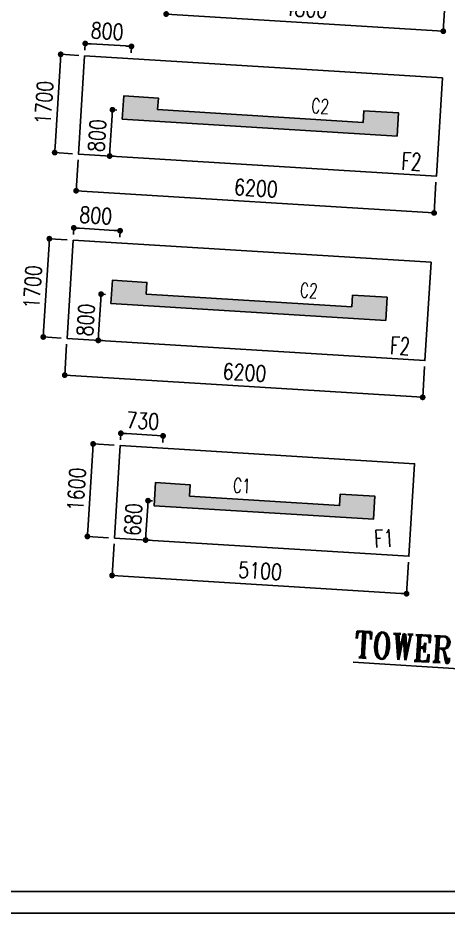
# Model space of a CAD drawing. Extents: x 473024 to 774629, y -1213442 to -1126596.
# Drawn here: x 492587 to 500025, y -1213069 to -1197611 of the extents above; entities that cross this region are included whole.
import ezdxf
from ezdxf.enums import TextEntityAlignment as Align

# ---------------------------------------------------------------- set-up
doc = ezdxf.new("R2010")
doc.units = 0
doc.header["$LTSCALE"] = 100
doc.header["$MEASUREMENT"] = 0
doc.header["$PDMODE"] = 2
doc.header["$PDSIZE"] = -10
doc.layers.get('0').update_dxf_attribs({"linetype": 'CONTINUOUS'})
doc.layers.get('Defpoints').update_dxf_attribs({"linetype": 'CONTINUOUS'})
for name, color, linetype in [('7', 7, 'CONTINUOUS'), ('C-STRU-COL-HAT', 253, 'CONTINUOUS'), ('COLNO', 6, 'CONTINUOUS'), ('column', 10, 'CONTINUOUS'), ('Footing', 2, 'CONTINUOUS'), ('Footing Nos', 4, 'CONTINUOUS'), ('S-FOOTDIM', 9, 'CONTINUOUS'), ('TITLE', 7, 'CONTINUOUS'), ('TITLE2', 7, 'CONTINUOUS')]:
    doc.layers.add(name, color=color, linetype=linetype)
doc.styles.add('ROMANS', font='romans.shx', dxfattribs={"width": 0.8})
doc.styles.add('ROMANT', font='ROMANT.SHX', dxfattribs={"width": 0.8})
doc.dimstyles.new('dim100', dxfattribs={"dimtxt": 275, "dimasz": 100, "dimexe": 50, "dimexo": 50, "dimgap": 100, "dimtad": 1, "dimdec": 0, "dimrnd": 5, "dimzin": 0, "dimdsep": 46, "dimtxsty": 'ROMANS', "dimblk": 'DOT', "dimcen": 0.09, "dimclrd": 9, "dimclre": 9, "dimclrt": 3, "dimadec": 0, "dimazin": 0, "dimtfac": 1, "dimtdec": 0, "dimtofl": 0, "dimtmove": 1, "dimatfit": 0, "dimldrblk": 'DOT', "dimfxl": 1, "dimtolj": 1, "dimtzin": 0, "dimarcsym": 0})

# ---------------------------------------------------------------- blocks, each defined once
blk = doc.blocks.new('_Dot')
at = {"color": 0, "linetype": 'ByBlock', "lineweight": -2}
blk.add_line((-0.5, 0), (-1, 0), dxfattribs=at)
at = {"color": 0, "linetype": 'ByBlock', "const_width": 0.5}
blk.add_lwpolyline([(-0.25, 0, 1), (0.25, 0, 1)], format="xyb", close=True, dxfattribs=at)
blk = doc.blocks.new('*D175')
at = {"layer": 'Defpoints', "color": 0, "transparency": 16777216}
for p in [(493887, -1204968), (494354, -1204996), (494255, -1206593)]:
    blk.add_point(p, dxfattribs=at)
at = {"layer": 'S-FOOTDIM', "color": 9, "lineweight": -2, "transparency": 16777216}
for p, q in [((494254, -1204990), (493887, -1204968)), ((493794, -1206465), (493881, -1205067)), ((494156, -1206587), (493788, -1206565))]:
    blk.add_line(p, q, dxfattribs=at)
at = {"layer": 'S-FOOTDIM', "color": 9, "lineweight": -2, "transparency": 16777216, "xscale": 100, "yscale": 100, "zscale": 100}
for p, rotation in [((493887, -1204968), 86.46392009619929), ((493788, -1206565), 266.4639200961993)]:
    blk.add_blockref('_Dot', p, dxfattribs=dict(at, rotation=rotation))
at = {"layer": 'S-FOOTDIM', "color": 3, "transparency": 16777216, "insert": (493600, -1205751), "char_height": 275, "attachment_point": 5, "rotation": 86.4639, "style": 'ROMANS'}
blk.add_mtext('\\A1;1600', dxfattribs=at)
blk = doc.blocks.new('*D176')
at = {"layer": 'Defpoints', "color": 0, "transparency": 16777216}
for p in [(494255, -1206593), (499346, -1206908), (499306, -1207554)]:
    blk.add_point(p, dxfattribs=at)
at = {"layer": 'S-FOOTDIM', "color": 9, "lineweight": -2, "transparency": 16777216}
for p, q in [((494249, -1206693), (494215, -1207239)), ((499339, -1207008), (499306, -1207554)), ((494315, -1207245), (499206, -1207548))]:
    blk.add_line(p, q, dxfattribs=at)
at = {"layer": 'S-FOOTDIM', "color": 9, "lineweight": -2, "transparency": 16777216, "xscale": 100, "yscale": 100, "zscale": 100}
for p, rotation in [((494215, -1207239), 176.4639200858018), ((499306, -1207554), 356.4639200858018)]:
    blk.add_blockref('_Dot', p, dxfattribs=dict(at, rotation=rotation))
at = {"layer": 'S-FOOTDIM', "color": 3, "transparency": 16777216, "insert": (496775, -1207160), "char_height": 275, "attachment_point": 5, "rotation": 356.4639, "style": 'ROMANS'}
blk.add_mtext('\\A1;5100', dxfattribs=at)
blk = doc.blocks.new('*D179')
at = {"layer": 'Defpoints', "color": 0, "transparency": 16777216}
for p in [(493131, -1201424), (493541, -1201450), (493436, -1203146)]:
    blk.add_point(p, dxfattribs=at)
at = {"layer": 'S-FOOTDIM', "color": 9, "lineweight": -2, "transparency": 16777216}
for p, q in [((493032, -1203021), (493125, -1201524)), ((493441, -1201443), (493131, -1201424)), ((493337, -1203140), (493026, -1203121))]:
    blk.add_line(p, q, dxfattribs=at)
at = {"layer": 'S-FOOTDIM', "color": 9, "lineweight": -2, "transparency": 16777216, "xscale": 100, "yscale": 100, "zscale": 100}
for p, rotation in [((493131, -1201424), 86.46392009619929), ((493026, -1203121), 266.4639200961993)]:
    blk.add_blockref('_Dot', p, dxfattribs=dict(at, rotation=rotation))
at = {"layer": 'S-FOOTDIM', "color": 3, "transparency": 16777216, "insert": (492841, -1202258), "char_height": 275, "attachment_point": 5, "rotation": 86.4639, "style": 'ROMANS'}
blk.add_mtext('\\A1;1700', dxfattribs=at)
blk = doc.blocks.new('*D180')
at = {"layer": 'Defpoints', "color": 0, "transparency": 16777216}
for p in [(493436, -1203146), (499625, -1203529), (493397, -1203780)]:
    blk.add_point(p, dxfattribs=at)
at = {"layer": 'S-FOOTDIM', "color": 9, "lineweight": -2, "transparency": 16777216}
for p, q in [((493430, -1203246), (493397, -1203780)), ((499618, -1203629), (499585, -1204163)), ((499486, -1204157), (493497, -1203786))]:
    blk.add_line(p, q, dxfattribs=at)
at = {"layer": 'S-FOOTDIM', "color": 9, "lineweight": -2, "transparency": 16777216, "xscale": 100, "yscale": 100, "zscale": 100}
for p, rotation in [((493397, -1203780), 176.4639200858018), ((499585, -1204163), 356.4639200858018)]:
    blk.add_blockref('_Dot', p, dxfattribs=dict(at, rotation=rotation))
at = {"layer": 'S-FOOTDIM', "color": 3, "transparency": 16777216, "insert": (496506, -1203734), "char_height": 275, "attachment_point": 5, "rotation": 356.4639, "style": 'ROMANS'}
blk.add_mtext('\\A1;6200', dxfattribs=at)
blk = doc.blocks.new('*D183')
at = {"layer": 'Defpoints', "color": 0, "transparency": 16777216}
for p in [(493327, -1198240), (493738, -1198266), (493633, -1199962)]:
    blk.add_point(p, dxfattribs=at)
at = {"layer": 'S-FOOTDIM', "color": 9, "lineweight": -2, "transparency": 16777216}
for p, q in [((493638, -1198259), (493327, -1198240)), ((493229, -1199837), (493321, -1198340)), ((493533, -1199956), (493223, -1199937))]:
    blk.add_line(p, q, dxfattribs=at)
at = {"layer": 'S-FOOTDIM', "color": 9, "lineweight": -2, "transparency": 16777216, "xscale": 100, "yscale": 100, "zscale": 100}
for p, rotation in [((493327, -1198240), 86.46392009619929), ((493223, -1199937), 266.4639200961993)]:
    blk.add_blockref('_Dot', p, dxfattribs=dict(at, rotation=rotation))
at = {"layer": 'S-FOOTDIM', "color": 3, "transparency": 16777216, "insert": (493038, -1199074), "char_height": 275, "attachment_point": 5, "rotation": 86.4639, "style": 'ROMANS'}
blk.add_mtext('\\A1;1700', dxfattribs=at)
blk = doc.blocks.new('*D184')
at = {"layer": 'Defpoints', "color": 0, "transparency": 16777216}
for p in [(493633, -1199962), (499821, -1200345), (493594, -1200596)]:
    blk.add_point(p, dxfattribs=at)
at = {"layer": 'S-FOOTDIM', "color": 9, "lineweight": -2, "transparency": 16777216}
for p, q in [((493627, -1200062), (493594, -1200596)), ((499815, -1200445), (499782, -1200979)), ((499682, -1200973), (493694, -1200603))]:
    blk.add_line(p, q, dxfattribs=at)
at = {"layer": 'S-FOOTDIM', "color": 9, "lineweight": -2, "transparency": 16777216, "xscale": 100, "yscale": 100, "zscale": 100}
for p, rotation in [((493594, -1200596), 176.4639200858018), ((499782, -1200979), 356.4639200858018)]:
    blk.add_blockref('_Dot', p, dxfattribs=dict(at, rotation=rotation))
at = {"layer": 'S-FOOTDIM', "color": 3, "transparency": 16777216, "insert": (496703, -1200551), "char_height": 275, "attachment_point": 5, "rotation": 356.4639, "style": 'ROMANS'}
blk.add_mtext('\\A1;6200', dxfattribs=at)
blk = doc.blocks.new('*D188')
at = {"layer": 'Defpoints', "color": 0, "transparency": 16777216}
for p in [(495190, -1196903), (499981, -1197199), (495150, -1197545)]:
    blk.add_point(p, dxfattribs=at)
at = {"layer": 'S-FOOTDIM', "color": 9, "lineweight": -2, "transparency": 16777216}
for p, q in [((495184, -1197002), (495150, -1197545)), ((499975, -1197298), (499941, -1197841)), ((499841, -1197835), (495250, -1197551))]:
    blk.add_line(p, q, dxfattribs=at)
at = {"layer": 'S-FOOTDIM', "color": 9, "lineweight": -2, "transparency": 16777216, "xscale": 100, "yscale": 100, "zscale": 100}
for p, rotation in [((495150, -1197545), 176.4639200858018), ((499941, -1197841), 356.4639200858018)]:
    blk.add_blockref('_Dot', p, dxfattribs=dict(at, rotation=rotation))
at = {"layer": 'S-FOOTDIM', "color": 3, "transparency": 16777216, "insert": (497560, -1197456), "char_height": 275, "attachment_point": 5, "rotation": 356.4639, "style": 'ROMANS'}
blk.add_mtext('\\A1;4800', dxfattribs=at)
blk = doc.blocks.new('*D229')
at = {"layer": 'Defpoints', "color": 0, "linetype": 'ByBlock', "transparency": 16777216}
for p in [(495097, -1204829), (494354, -1204996), (495084, -1205042)]:
    blk.add_point(p, dxfattribs=at)
at = {"layer": 'S-FOOTDIM', "color": 9, "lineweight": -2, "transparency": 16777216}
for p, q in [((494360, -1204897), (494367, -1204784)), ((494467, -1204790), (494997, -1204823)), ((495090, -1204942), (495097, -1204829))]:
    blk.add_line(p, q, dxfattribs=at)
at = {"layer": 'S-FOOTDIM', "color": 9, "linetype": 'ByBlock', "lineweight": -2, "transparency": 16777216, "xscale": 100, "yscale": 100, "zscale": 100}
for p, rotation in [((494367, -1204784), 176.4639200916625), ((495097, -1204829), 356.4639200916624)]:
    blk.add_blockref('_Dot', p, dxfattribs=dict(at, rotation=rotation))
at = {"layer": 'S-FOOTDIM', "color": 3, "linetype": 'ByBlock', "transparency": 16777216, "insert": (494747, -1204569), "char_height": 275, "attachment_point": 5, "rotation": 356.4639, "style": 'ROMANS'}
blk.add_mtext('\\A1;730', dxfattribs=at)
blk = doc.blocks.new('DOT')
at = {"layer": '7', "color": 0, "linetype": 'ByBlock'}
blk.add_line((-0.5, 0), (-1, 0), dxfattribs=at)
at = {"layer": '7', "color": 0, "linetype": 'ByBlock', "const_width": 0.5}
blk.add_lwpolyline([(-0.25, 0, 1), (0.25, 0, 1)], format="xyb", close=True, dxfattribs=at)
blk = doc.blocks.new('*D231')
at = {"layer": 'Defpoints', "color": 0, "linetype": 'ByBlock', "transparency": 16777216}
for p in [(494815, -1205947), (494837, -1205948), (494773, -1206625)]:
    blk.add_point(p, dxfattribs=at)
at = {"layer": 'S-FOOTDIM', "color": 9, "lineweight": -2, "transparency": 16777216}
for p, q in [((494801, -1206527), (494831, -1206048)), ((494915, -1205953), (494837, -1205948)), ((494873, -1206632), (494795, -1206627))]:
    blk.add_line(p, q, dxfattribs=at)
at = {"layer": 'S-FOOTDIM', "color": 9, "linetype": 'ByBlock', "lineweight": -2, "transparency": 16777216, "xscale": 100, "yscale": 100, "zscale": 100}
for p, rotation in [((494837, -1205948), 86.46804538046194), ((494795, -1206627), 266.4680453804619)]:
    blk.add_blockref('_Dot', p, dxfattribs=dict(at, rotation=rotation))
at = {"layer": 'S-FOOTDIM', "color": 3, "linetype": 'ByBlock', "transparency": 16777216, "insert": (494579, -1206273), "char_height": 275, "attachment_point": 5, "rotation": 86.468, "style": 'ROMANS'}
blk.add_mtext('\\A1;680', dxfattribs=at)
blk = doc.blocks.new('*D233')
at = {"layer": 'Defpoints', "color": 0, "linetype": 'ByBlock', "transparency": 16777216}
for p in [(494354, -1201286), (493541, -1201450), (494341, -1201499)]:
    blk.add_point(p, dxfattribs=at)
at = {"layer": 'S-FOOTDIM', "color": 9, "lineweight": -2, "transparency": 16777216}
for p, q in [((493547, -1201350), (493554, -1201237)), ((493654, -1201243), (494254, -1201280)), ((494347, -1201399), (494354, -1201286))]:
    blk.add_line(p, q, dxfattribs=at)
at = {"layer": 'S-FOOTDIM', "color": 9, "linetype": 'ByBlock', "lineweight": -2, "transparency": 16777216}
for p, xscale, yscale, zscale, rotation in [((493554, -1201237), 99.99999999999999, 99.99999999999999, 99.99999999999999, 176.4639200916546), ((494354, -1201286), 100, 100, 100, 356.4639200916546)]:
    blk.add_blockref('_Dot', p, dxfattribs=dict(at, xscale=xscale, yscale=yscale, zscale=zscale, rotation=rotation))
at = {"layer": 'S-FOOTDIM', "color": 3, "linetype": 'ByBlock', "transparency": 16777216, "insert": (493934, -1201023), "char_height": 275, "attachment_point": 5, "rotation": 356.4639, "style": 'ROMANS'}
blk.add_mtext('\\A1;800', dxfattribs=at)
blk = doc.blocks.new('*D234')
at = {"layer": 'Defpoints', "color": 0, "linetype": 'ByBlock', "transparency": 16777216}
for p in [(494003, -1202380), (494025, -1202381), (493954, -1203178)]:
    blk.add_point(p, dxfattribs=at)
at = {"layer": 'S-FOOTDIM', "color": 9, "lineweight": -2, "transparency": 16777216}
for p, q in [((493982, -1203080), (494019, -1202481)), ((494103, -1202386), (494025, -1202381)), ((494054, -1203184), (493976, -1203180))]:
    blk.add_line(p, q, dxfattribs=at)
at = {"layer": 'S-FOOTDIM', "color": 9, "linetype": 'ByBlock', "lineweight": -2, "transparency": 16777216, "xscale": 100, "yscale": 100, "zscale": 100}
for p, rotation in [((494025, -1202381), 86.468045380461), ((493976, -1203180), 266.468045380461)]:
    blk.add_blockref('_Dot', p, dxfattribs=dict(at, rotation=rotation))
at = {"layer": 'S-FOOTDIM', "color": 3, "linetype": 'ByBlock', "transparency": 16777216, "insert": (493760, -1202826), "char_height": 275, "attachment_point": 5, "rotation": 86.468, "style": 'ROMANS'}
blk.add_mtext('\\A1;800', dxfattribs=at)
blk = doc.blocks.new('*D237')
at = {"layer": 'Defpoints', "color": 0, "linetype": 'ByBlock', "transparency": 16777216}
for p in [(494550, -1198103), (493738, -1198266), (494537, -1198315)]:
    blk.add_point(p, dxfattribs=at)
at = {"layer": 'S-FOOTDIM', "color": 9, "lineweight": -2, "transparency": 16777216}
for p, q in [((493744, -1198166), (493751, -1198053)), ((493851, -1198059), (494451, -1198096)), ((494543, -1198215), (494550, -1198103))]:
    blk.add_line(p, q, dxfattribs=at)
at = {"layer": 'S-FOOTDIM', "color": 9, "linetype": 'ByBlock', "lineweight": -2, "transparency": 16777216}
for p, xscale, yscale, zscale, rotation in [((493751, -1198053), 99.99999999999999, 99.99999999999999, 99.99999999999999, 176.4639200916546), ((494550, -1198103), 100, 100, 100, 356.4639200916546)]:
    blk.add_blockref('_Dot', p, dxfattribs=dict(at, xscale=xscale, yscale=yscale, zscale=zscale, rotation=rotation))
at = {"layer": 'S-FOOTDIM', "color": 3, "linetype": 'ByBlock', "transparency": 16777216, "insert": (494131, -1197839), "char_height": 275, "attachment_point": 5, "rotation": 356.4639, "style": 'ROMANS'}
blk.add_mtext('\\A1;800', dxfattribs=at)
blk = doc.blocks.new('*D238')
at = {"layer": 'Defpoints', "color": 0, "linetype": 'ByBlock', "transparency": 16777216}
for p in [(494200, -1199196), (494222, -1199197), (494151, -1199994)]:
    blk.add_point(p, dxfattribs=at)
at = {"layer": 'S-FOOTDIM', "color": 9, "lineweight": -2, "transparency": 16777216}
for p, q in [((494300, -1199202), (494222, -1199197)), ((494179, -1199896), (494216, -1199297)), ((494251, -1200001), (494173, -1199996))]:
    blk.add_line(p, q, dxfattribs=at)
at = {"layer": 'S-FOOTDIM', "color": 9, "linetype": 'ByBlock', "lineweight": -2, "transparency": 16777216, "xscale": 100, "yscale": 100, "zscale": 100}
for p, rotation in [((494222, -1199197), 86.468045380461), ((494173, -1199996), 266.468045380461)]:
    blk.add_blockref('_Dot', p, dxfattribs=dict(at, rotation=rotation))
at = {"layer": 'S-FOOTDIM', "color": 3, "linetype": 'ByBlock', "transparency": 16777216, "insert": (493957, -1199642), "char_height": 275, "attachment_point": 5, "rotation": 86.468, "style": 'ROMANS'}
blk.add_mtext('\\A1;800', dxfattribs=at)

msp = doc.modelspace()

# ---------------------------------------------------------------- hatches: boundary and pattern name
at = {"layer": 'C-STRU-COL-HAT'}
h = msp.add_hatch(color=256, dxfattribs=at)
h.dxf.hatch_style = 1
h.paths.add_polyline_path([(494391.9, -1199358), (499142.8, -1199651.6), (499167.5, -1199252.4), (498568.6, -1199215.4), (498556.3, -1199415), (495003.1, -1199195.4), (495015.4, -1198995.8), (494416.5, -1198958.8)])
h = msp.add_hatch(color=256, dxfattribs=at)
h.dxf.hatch_style = 1
h.paths.add_polyline_path([(494195.1, -1202542), (498946.1, -1202835.5), (498970.7, -1202436.3), (498371.9, -1202399.3), (498359.5, -1202598.9), (494806.3, -1202379.3), (494818.6, -1202179.7), (494219.8, -1202142.7)])
h = msp.add_hatch(color=256, dxfattribs=at)
h.dxf.hatch_style = 1
h.paths.add_polyline_path([(494941.1, -1206034.6), (498733.9, -1206269), (498758.6, -1205869.8), (498159.7, -1205832.7), (498147.4, -1206032.4), (495552.3, -1205872), (495564.6, -1205672.4), (494965.8, -1205635.4)])

# ---------------------------------------------------------------- linework, layer by layer
at = {"layer": 'column', "color": 1, "elevation": 0}
for points in [[(495003.1, -1199195.4), (498556.3, -1199415), (498568.6, -1199215.4), (499167.5, -1199252.4), (499142.8, -1199651.6), (494391.9, -1199358), (494391.9, -1199358), (494391.9, -1199358), (494416.5, -1198958.8), (495015.4, -1198995.8), (495003.1, -1199195.4)], [(494806.3, -1202379.3), (498359.5, -1202598.9), (498371.9, -1202399.3), (498970.7, -1202436.3), (498946.1, -1202835.5), (494195.1, -1202542), (494195.1, -1202542), (494195.1, -1202542), (494219.8, -1202142.7), (494818.6, -1202179.7), (494806.3, -1202379.3)], [(495552.3, -1205872), (498147.4, -1206032.4), (498159.7, -1205832.7), (498758.6, -1205869.8), (498733.9, -1206269), (494941.1, -1206034.6), (494941.1, -1206034.6), (494941.1, -1206034.6), (494965.8, -1205635.4), (495564.6, -1205672.4), (495552.3, -1205872)]]:
    msp.add_lwpolyline(points, dxfattribs=at)
at = {"layer": 'Footing', "elevation": 0}
for points in [[(493738, -1198265.6), (493633.1, -1199962.4), (499821.3, -1200344.8), (499926.2, -1198648)], [(493541.2, -1201449.6), (493436.4, -1203146.3), (499624.6, -1203528.7), (499729.4, -1201831.9)], [(494255.3, -1206593.4), (494354, -1204996.4), (499444.3, -1205311), (499345.6, -1206907.9)]]:
    msp.add_lwpolyline(points, close=True, dxfattribs=at)
at = {"layer": 'TITLE2', "color": 4, "elevation": 0}
msp.add_lwpolyline([(604473.6, -1213069.4), (604473.6, -1126969.1), (473397.1, -1126969.1), (473397.1, -1213069.4)], close=True, dxfattribs=at)
at = {"layer": 'TITLE2', "color": 12, "elevation": 0}
msp.add_lwpolyline([(604100.7, -1212696.5), (604100.7, -1127341.9), (473769.9, -1127341.9), (473769.9, -1212696.5)], close=True, dxfattribs=at)

# ---------------------------------------------------------------- texts
at = {"layer": 'COLNO', "style": 'ROMANS', "width": 0.7}
for s, p in [('C2', (497974.9, -1199017.9, 0)), ('C2', (497778.1, -1202201.8, 0)), ('C1', (496620.7, -1205572.6, 0))]:
    msp.add_text(s, height=250, rotation=356.46392, dxfattribs=at).set_placement(p, align=Align.TOP_RIGHT)
at = {"layer": 'Footing Nos', "color": 6, "style": 'ROMANS', "width": 0.7}
for s, rotation, p in [('F2', 356.46392, (499573, -1199952.1, 0)), ('F2', 356.46392, (499376.2, -1203136.1, 0)), ('F1', 3.53201, (499080.5, -1206440.5, 0))]:
    msp.add_text(s, height=300, rotation=rotation, dxfattribs=at).set_placement(p, align=Align.TOP_RIGHT)
at = {"layer": 'TITLE', "color": 6, "style": 'ROMANT', "width": 0.8}
msp.add_text('%%UTOWER - H', height=450, rotation=356.46805, dxfattribs=at).set_placement((498391.5, -1208646.8, 0))

# ---------------------------------------------------------------- dimensions: what is measured, and where the dimension line sits
at = {"layer": 'S-FOOTDIM', "color": 3}
for base, p1, p2, angle, picture, middle in [((495150.1, -1197545.2, 0), (499980.7, -1197198.6, 0), (495189.8, -1196902.6, 0), 356.46392, '*D188', (497560.2, -1197456.2, 0)), ((493327.4, -1198240.3, 0), (493633.1, -1199962.4, 0), (493738, -1198265.6, 0), 86.46392, '*D183', (493038, -1199074, 0)), ((493594, -1200596.4, 0), (499821.3, -1200344.8, 0), (493633.1, -1199962.4, 0), 356.46392, '*D184', (496702.7, -1200550.5, 0)), ((493130.7, -1201424.2, 0), (493436.4, -1203146.3, 0), (493541.2, -1201449.6, 0), 86.46392, '*D179', (492841.2, -1202257.9, 0)), ((493397.2, -1203780.3, 0), (499624.6, -1203528.7, 0), (493436.4, -1203146.3, 0), 356.46392, '*D180', (496506, -1203734.5, 0)), ((493886.7, -1204967.6, 0), (494255.3, -1206593.4, 0), (494354, -1204996.4, 0), 86.46392, '*D175', (493600.3, -1205751.4, 0)), ((499305.7, -1207553.9, 0), (494255.3, -1206593.4, 0), (499345.6, -1206907.9, 0), 356.46392, '*D176', (496775.2, -1207159.5, 0))]:
    dim = msp.add_linear_dim(base=base, p1=p1, p2=p2, angle=angle, dimstyle='dim100', override={"dimexe": 0, "dimexo": 100, "dimpost": '\\X'}, dxfattribs=at)
    dim.commit()
    dim.dimension.update_dxf_attribs({"geometry": picture, "text_midpoint": middle})
for base, p1, p2, angle, picture, middle in [((494550.4, -1198102.6, 0), (493738, -1198265.6, 0), (494537.3, -1198315, 0), 356.46392, '*D237', (494116, -1198075.7, 0)), ((494222, -1199197.4), (494151, -1199994.4, 0), (494200.2, -1199196, 0), 86.46805, '*D238', (494193.6, -1199656.4)), ((494353.7, -1201286.5, 0), (493541.2, -1201449.6, 0), (494340.5, -1201498.9, 0), 356.46392, '*D233', (493919.2, -1201259.6, 0)), ((494025.2, -1202381.3), (493954.2, -1203178.3, 0), (494003.5, -1202379.9, 0), 86.46805, '*D234', (493996.9, -1202840.3)), ((495096.8, -1204829.1), (494354, -1204996.4, 0), (495083.7, -1205041.5, 0), 356.46392, '*D229', (494732, -1204806.5)), ((494836.8, -1205948.1), (494773.2, -1206625.4, 0), (494815, -1205946.7, 0), 86.46805, '*D231', (494815.8, -1206287.4))]:
    dim = msp.add_linear_dim(base=base, p1=p1, p2=p2, angle=angle, dimstyle='dim100', override={"dimexe": 0, "dimexo": 100, "dimpost": '\\X', "dimblk": 'Dot'}, dxfattribs=at)
    dim.commit()
    dim.dimension.update_dxf_attribs({"geometry": picture, "text_midpoint": middle, "dimtype": 161})

doc.saveas('drawing.dxf')
